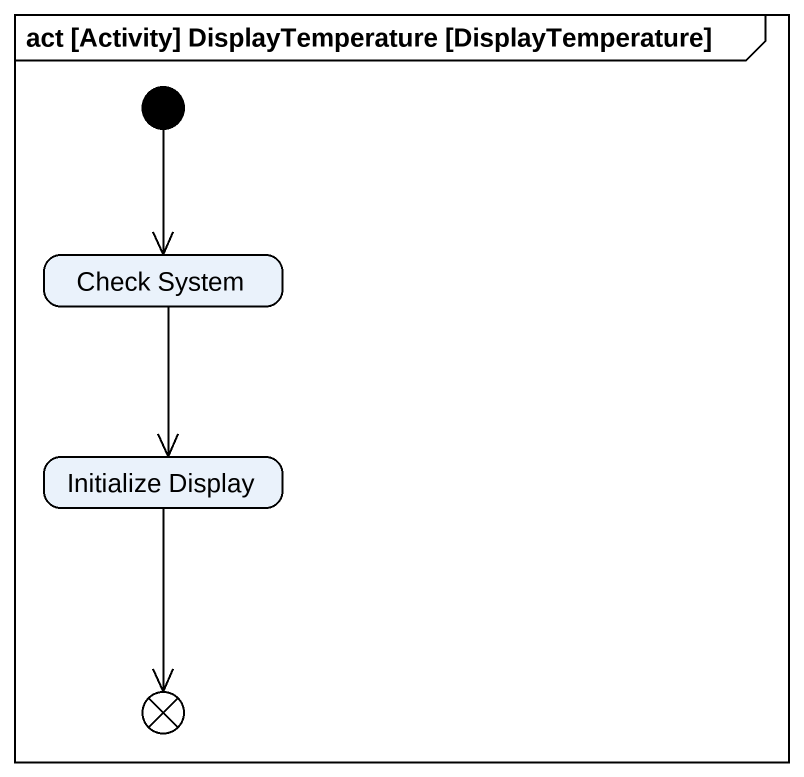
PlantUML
@startuml
mainframe act [Activity] DisplayTemperature [DisplayTemperature]
hide empty description
state "Check System" as Check_System
state "Initialize Display" as Initialize_Display
state flowfinal1 <<end>>
[*] --> Check_System
Check_System --> Initialize_Display
Initialize_Display --> flowfinal1
@enduml
